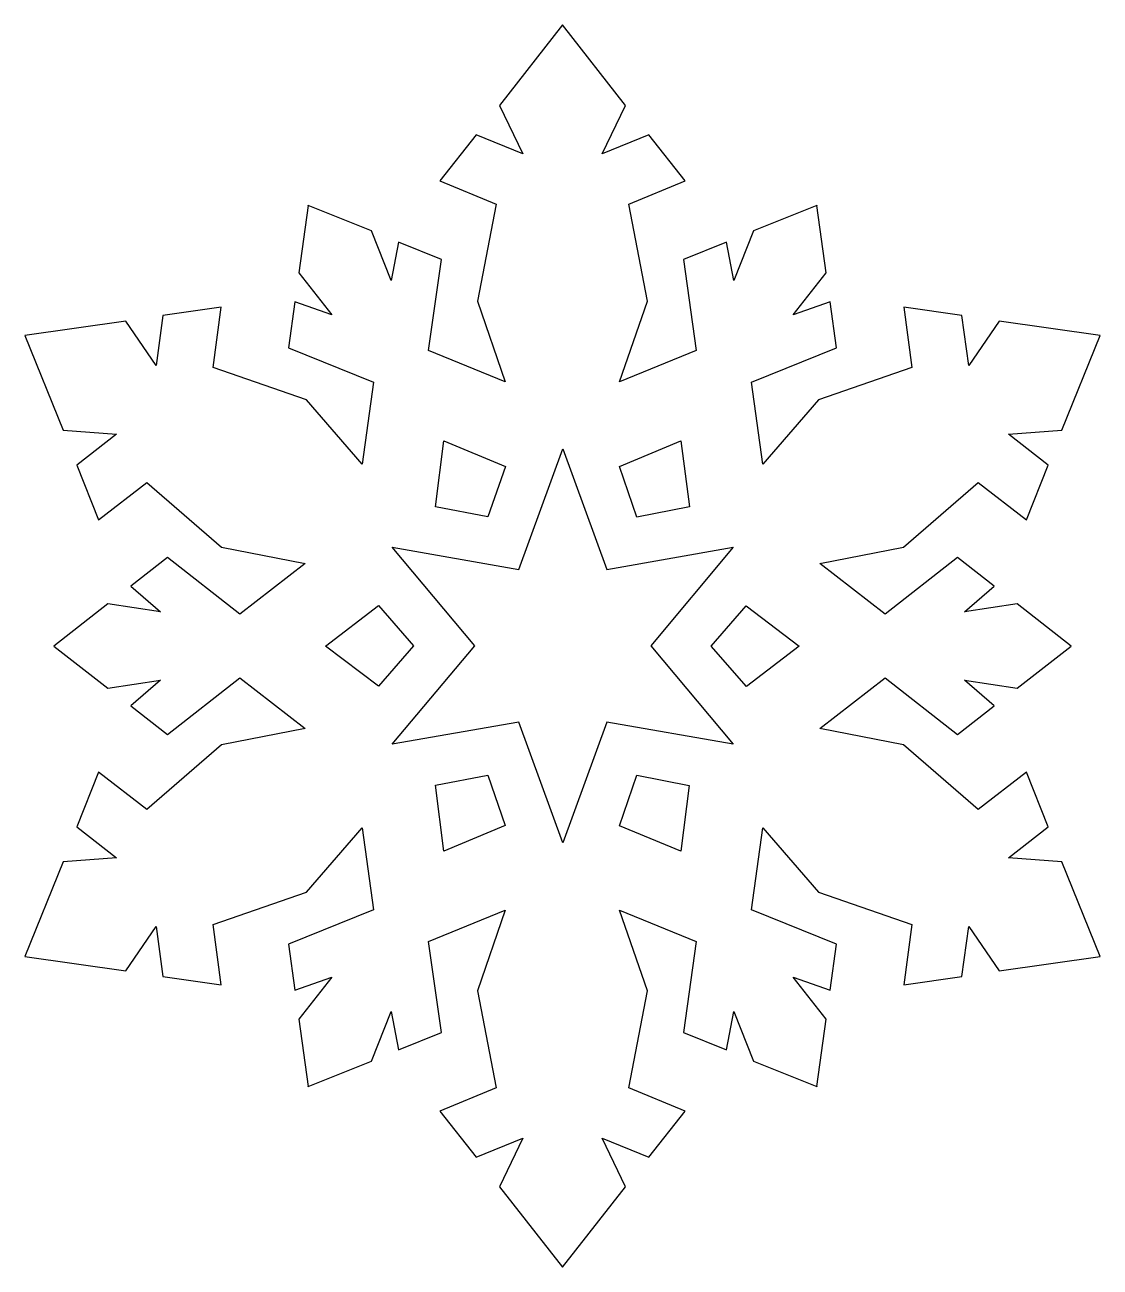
# Model space of a CAD drawing. Header units: centimetres. Extents: x -8.1 to 8.1, y -9.3 to 9.3.
import ezdxf

# ---------------------------------------------------------------- set-up
doc = ezdxf.new("R2010")
doc.units = ezdxf.units.CM
doc.header["$MEASUREMENT"] = 0
doc.layers.add('Camada 1', color=7, linetype='Continuous')

msp = doc.modelspace()

# ---------------------------------------------------------------- linework, layer by layer
at = {"layer": 'Camada 1'}
for points, knots in [([(8.05704, -4.65168), (8.05704, -4.65168), (6.5414, -4.86642), (6.5414, -4.86642), (6.5414, -4.86642), (6.5414, -4.86642), (6.0883, -4.20277), (6.0883, -4.20277), (6.0883, -4.20277), (6.0883, -4.20277), (5.98617, -4.94876), (5.98617, -4.94876), (5.98617, -4.94876), (5.98617, -4.94876), (5.11402, -5.07523), (5.11402, -5.07523), (5.11402, -5.07523), (5.11402, -5.07523), (5.23253, -4.17009), (5.23253, -4.17009), (5.23253, -4.17009), (5.23253, -4.17009), (3.83709, -3.68709), (3.83709, -3.68709), (3.83709, -3.68709), (3.83709, -3.68709), (2.99971, -2.72115), (2.99971, -2.72115), (2.99971, -2.72115), (2.99971, -2.72115), (2.82979, -3.9498), (2.82979, -3.9498), (2.82979, -3.9498), (2.82979, -3.9498), (4.10707, -4.46407), (4.10707, -4.46407), (4.10707, -4.46407), (4.10707, -4.46407), (4.01081, -5.15413), (4.01081, -5.15413), (4.01081, -5.15413), (4.01081, -5.15413), (3.45487, -4.96165), (3.45487, -4.96165), (3.45487, -4.96165), (3.45487, -4.96165), (3.95313, -5.5871), (3.95313, -5.5871), (3.95313, -5.5871), (3.95313, -5.5871), (3.81033, -6.59926), (3.81033, -6.59926), (3.81033, -6.59926), (3.81033, -6.59926), (3.81033, -6.60029), (3.81033, -6.60029), (3.81033, -6.60029), (3.81033, -6.60029), (3.81033, -6.60029), (3.81033, -6.60029), (3.81033, -6.60029), (3.81033, -6.60029), (3.81033, -6.60066), (3.81033, -6.60066), (3.81033, -6.60066), (3.81033, -6.60066), (3.80996, -6.59997), (3.80996, -6.59997), (3.80996, -6.59997), (3.80996, -6.59997), (2.86138, -6.21706), (2.86138, -6.21706), (2.86138, -6.21706), (2.86138, -6.21706), (2.56952, -5.47313), (2.56952, -5.47313), (2.56952, -5.47313), (2.56952, -5.47313), (2.45797, -6.05098), (2.45797, -6.05098), (2.45797, -6.05098), (2.45797, -6.05098), (1.81167, -5.78899), (1.81167, -5.78899), (1.81167, -5.78899), (1.81167, -5.78899), (2.00521, -4.42554), (2.00521, -4.42554), (2.00521, -4.42554), (2.00521, -4.42554), (0.85612, -3.95855), (0.85612, -3.95855), (0.85612, -3.95855), (0.85612, -3.95855), (1.27448, -5.16669), (1.27448, -5.16669), (1.27448, -5.16669), (1.27448, -5.16669), (0.99442, -6.61669), (0.99442, -6.61669), (0.99442, -6.61669), (0.99442, -6.61669), (1.83773, -6.96658), (1.83773, -6.96658), (1.83773, -6.96658), (1.83773, -6.96658), (1.29221, -7.65873), (1.29221, -7.65873), (1.29221, -7.65873), (1.29221, -7.65873), (0.59519, -7.37417), (0.59519, -7.37417), (0.59519, -7.37417), (0.59519, -7.37417), (0.94333, -8.09828), (0.94333, -8.09828), (0.94333, -8.09828), (0.94333, -8.09828), (-0.00002, -9.30364), (-0.00002, -9.30364), (-0.00002, -9.30364), (-0.00002, -9.30364), (-0.94339, -8.09828), (-0.94339, -8.09828), (-0.94339, -8.09828), (-0.94339, -8.09828), (-0.59591, -7.37417), (-0.59591, -7.37417), (-0.59591, -7.37417), (-0.59591, -7.37417), (-1.29258, -7.65873), (-1.29258, -7.65873), (-1.29258, -7.65873), (-1.29258, -7.65873), (-1.8381, -6.96658), (-1.8381, -6.96658), (-1.8381, -6.96658), (-1.8381, -6.96658), (-0.99516, -6.61669), (-0.99516, -6.61669), (-0.99516, -6.61669), (-0.99516, -6.61669), (-1.27485, -5.16669), (-1.27485, -5.16669), (-1.27485, -5.16669), (-1.27485, -5.16669), (-0.85683, -3.95855), (-0.85683, -3.95855), (-0.85683, -3.95855), (-0.85683, -3.95855), (-2.00557, -4.42554), (-2.00557, -4.42554), (-2.00557, -4.42554), (-2.00557, -4.42554), (-1.81203, -5.78899), (-1.81203, -5.78899), (-1.81203, -5.78899), (-1.81203, -5.78899), (-2.45833, -6.05098), (-2.45833, -6.05098), (-2.45833, -6.05098), (-2.45833, -6.05098), (-2.56953, -5.47313), (-2.56953, -5.47313), (-2.56953, -5.47313), (-2.56953, -5.47313), (-2.86211, -6.21706), (-2.86211, -6.21706), (-2.86211, -6.21706), (-2.86211, -6.21706), (-3.81001, -6.59997), (-3.81001, -6.59997), (-3.81001, -6.59997), (-3.81001, -6.59997), (-3.8107, -6.60066), (-3.8107, -6.60066), (-3.8107, -6.60066), (-3.8107, -6.60066), (-3.8107, -6.60029), (-3.8107, -6.60029), (-3.8107, -6.60029), (-3.8107, -6.60029), (-3.81103, -6.60028), (-3.81103, -6.60028), (-3.81103, -6.60028), (-3.81103, -6.60028), (-3.81069, -6.59925), (-3.81069, -6.59925), (-3.81069, -6.59925), (-3.81069, -6.59925), (-3.95314, -5.58709), (-3.95314, -5.58709), (-3.95314, -5.58709), (-3.95314, -5.58709), (-3.45556, -4.96164), (-3.45556, -4.96164), (-3.45556, -4.96164), (-3.45556, -4.96164), (-4.01116, -5.15412), (-4.01116, -5.15412), (-4.01116, -5.15412), (-4.01116, -5.15412), (-4.10776, -4.46406), (-4.10776, -4.46406), (-4.10776, -4.46406), (-4.10776, -4.46406), (-2.83011, -3.94979), (-2.83011, -3.94979), (-2.83011, -3.94979), (-2.83011, -3.94979), (-3.00003, -2.72114), (-3.00003, -2.72114), (-3.00003, -2.72114), (-3.00003, -2.72114), (-3.83744, -3.68708), (-3.83744, -3.68708), (-3.83744, -3.68708), (-3.83744, -3.68708), (-5.2332, -4.17008), (-5.2332, -4.17008), (-5.2332, -4.17008), (-5.2332, -4.17008), (-5.11438, -5.07522), (-5.11438, -5.07522), (-5.11438, -5.07522), (-5.11438, -5.07522), (-5.98687, -4.94875), (-5.98687, -4.94875), (-5.98687, -4.94875), (-5.98687, -4.94875), (-6.08868, -4.20307), (-6.08868, -4.20307), (-6.08868, -4.20307), (-6.08868, -4.20307), (-6.54144, -4.86638), (-6.54144, -4.86638), (-6.54144, -4.86638), (-6.54144, -4.86638), (-8.05704, -4.65168), (-8.05704, -4.65168), (-8.05704, -4.65168), (-8.05704, -4.65168), (-7.48477, -3.23195), (-7.48477, -3.23195), (-7.48477, -3.23195), (-7.48477, -3.23195), (-6.68422, -3.17149), (-6.68422, -3.17149), (-6.68422, -3.17149), (-6.68422, -3.17149), (-7.27908, -2.70971), (-7.27908, -2.70971), (-7.27908, -2.70971), (-7.27908, -2.70971), (-6.95245, -1.89141), (-6.95245, -1.89141), (-6.95245, -1.89141), (-6.95245, -1.89141), (-6.22762, -2.44666), (-6.22762, -2.44666), (-6.22762, -2.44666), (-6.22762, -2.44666), (-5.1119, -1.47966), (-5.1119, -1.47966), (-5.1119, -1.47966), (-5.1119, -1.47966), (-3.85685, -1.2378), (-3.85685, -1.2378), (-3.85685, -1.2378), (-3.85685, -1.2378), (-4.83565, -0.47617), (-4.83565, -0.47617), (-4.83565, -0.47617), (-4.83565, -0.47617), (-5.91938, -1.32503), (-5.91938, -1.32503), (-5.91938, -1.32503), (-5.91938, -1.32503), (-6.46942, -0.89693), (-6.46942, -0.89693), (-6.46942, -0.89693), (-6.46942, -0.89693), (-6.02466, -0.51125), (-6.02466, -0.51125), (-6.02466, -0.51125), (-6.02466, -0.51125), (-6.8155, -0.63007), (-6.8155, -0.63007), (-6.8155, -0.63007), (-6.8155, -0.63007), (-7.62092, -0.00047), (-7.62092, -0.00047), (-7.62092, -0.00047), (-7.62092, -0.00047), (-7.62161, -0.0001), (-7.62161, -0.0001), (-7.62161, -0.0001), (-7.62161, -0.0001), (-7.62161, -0.0001), (-7.62161, -0.0001), (-7.62161, -0.0001), (-7.62161, -0.0001), (-7.62161, -0.0001), (-7.62161, -0.0001), (-7.62161, -0.0001), (-7.62161, -0.0001), (-7.62093, -0.00012), (-7.62093, -0.00012), (-7.62093, -0.00012), (-7.62093, -0.00012), (-6.81551, 0.63017), (-6.81551, 0.63017), (-6.81551, 0.63017), (-6.81551, 0.63017), (-6.02467, 0.51098), (-6.02467, 0.51098), (-6.02467, 0.51098), (-6.02467, 0.51098), (-6.46943, 0.89703), (-6.46943, 0.89703), (-6.46943, 0.89703), (-6.46943, 0.89703), (-5.91904, 1.32544), (-5.91904, 1.32544), (-5.91904, 1.32544), (-5.91904, 1.32544), (-4.83562, 0.47589), (-4.83562, 0.47589), (-4.83562, 0.47589), (-4.83562, 0.47589), (-3.85682, 1.23755), (-3.85682, 1.23755), (-3.85682, 1.23755), (-3.85682, 1.23755), (-5.11187, 1.47972), (-5.11187, 1.47972), (-5.11187, 1.47972), (-5.11187, 1.47972), (-6.22759, 2.44638), (-6.22759, 2.44638), (-6.22759, 2.44638), (-6.22759, 2.44638), (-6.95242, 1.89147), (-6.95242, 1.89147), (-6.95242, 1.89147), (-6.95242, 1.89147), (-7.27906, 2.70937), (-7.27906, 2.70937), (-7.27906, 2.70937), (-7.27906, 2.70937), (-6.6842, 3.17149), (-6.6842, 3.17149), (-6.6842, 3.17149), (-6.6842, 3.17149), (-7.48475, 3.23195), (-7.48475, 3.23195), (-7.48475, 3.23195), (-7.48475, 3.23195), (-8.05704, 4.65136), (-8.05704, 4.65136), (-8.05704, 4.65136), (-8.05704, 4.65136), (-6.5414, 4.8661), (-6.5414, 4.8661), (-6.5414, 4.8661), (-6.5414, 4.8661), (-6.08864, 4.20279), (-6.08864, 4.20279), (-6.08864, 4.20279), (-6.08864, 4.20279), (-5.98683, 4.94878), (-5.98683, 4.94878), (-5.98683, 4.94878), (-5.98683, 4.94878), (-5.11434, 5.07525), (-5.11434, 5.07525), (-5.11434, 5.07525), (-5.11434, 5.07525), (-5.23316, 4.17011), (-5.23316, 4.17011), (-5.23316, 4.17011), (-5.23316, 4.17011), (-3.8374, 3.68714), (-3.8374, 3.68714), (-3.8374, 3.68714), (-3.8374, 3.68714), (-2.99999, 2.72117), (-2.99999, 2.72117), (-2.99999, 2.72117), (-2.99999, 2.72117), (-2.83007, 3.94947), (-2.83007, 3.94947), (-2.83007, 3.94947), (-2.83007, 3.94947), (-4.10772, 4.46371), (-4.10772, 4.46371), (-4.10772, 4.46371), (-4.10772, 4.46371), (-4.01112, 5.1538), (-4.01112, 5.1538), (-4.01112, 5.1538), (-4.01112, 5.1538), (-3.45552, 4.96129), (-3.45552, 4.96129), (-3.45552, 4.96129), (-3.45552, 4.96129), (-3.9531, 5.58708), (-3.9531, 5.58708), (-3.9531, 5.58708), (-3.9531, 5.58708), (-3.81065, 6.59961), (-3.81065, 6.59961), (-3.81065, 6.59961), (-3.81065, 6.59961), (-3.81099, 6.6003), (-3.81099, 6.6003), (-3.81099, 6.6003), (-3.81099, 6.6003), (-3.81066, 6.60031), (-3.81066, 6.60031), (-3.81066, 6.60031), (-3.81066, 6.60031), (-3.81066, 6.60031), (-3.81066, 6.60031), (-3.81066, 6.60031), (-3.81066, 6.60031), (-3.80997, 6.59962), (-3.80997, 6.59962), (-3.80997, 6.59962), (-3.80997, 6.59962), (-2.86207, 6.21706), (-2.86207, 6.21706), (-2.86207, 6.21706), (-2.86207, 6.21706), (-2.56949, 5.47313), (-2.56949, 5.47313), (-2.56949, 5.47313), (-2.56949, 5.47313), (-2.45829, 6.05061), (-2.45829, 6.05061), (-2.45829, 6.05061), (-2.45829, 6.05061), (-1.81199, 5.78862), (-1.81199, 5.78862), (-1.81199, 5.78862), (-1.81199, 5.78862), (-2.00553, 4.42551), (-2.00553, 4.42551), (-2.00553, 4.42551), (-2.00553, 4.42551), (-0.85679, 3.95852), (-0.85679, 3.95852), (-0.85679, 3.95852), (-0.85679, 3.95852), (-1.27481, 5.16632), (-1.27481, 5.16632), (-1.27481, 5.16632), (-1.27481, 5.16632), (-0.99512, 6.61663), (-0.99512, 6.61663), (-0.99512, 6.61663), (-0.99512, 6.61663), (-1.83809, 6.96652), (-1.83809, 6.96652), (-1.83809, 6.96652), (-1.83809, 6.96652), (-1.29257, 7.65833), (-1.29257, 7.65833), (-1.29257, 7.65833), (-1.29257, 7.65833), (-0.5959, 7.37374), (-0.5959, 7.37374), (-0.5959, 7.37374), (-0.5959, 7.37374), (-0.94337, 8.09788), (-0.94337, 8.09788), (-0.94337, 8.09788), (-0.94337, 8.09788), (0.00003, 9.30358), (0.00003, 9.30358), (0.00003, 9.30358), (0.00003, 9.30358), (0.94338, 8.09787), (0.94338, 8.09787), (0.94338, 8.09787), (0.94338, 8.09787), (0.59524, 7.37376), (0.59524, 7.37376), (0.59524, 7.37376), (0.59524, 7.37376), (1.29226, 7.65835), (1.29226, 7.65835), (1.29226, 7.65835), (1.29226, 7.65835), (1.83778, 6.96654), (1.83778, 6.96654), (1.83778, 6.96654), (1.83778, 6.96654), (0.99447, 6.61663), (0.99447, 6.61663), (0.99447, 6.61663), (0.99447, 6.61663), (1.27419, 5.16632), (1.27419, 5.16632), (1.27419, 5.16632), (1.27419, 5.16632), (0.85617, 3.95852), (0.85617, 3.95852), (0.85617, 3.95852), (0.85617, 3.95852), (2.00526, 4.42551), (2.00526, 4.42551), (2.00526, 4.42551), (2.00526, 4.42551), (1.81172, 5.78862), (1.81172, 5.78862), (1.81172, 5.78862), (1.81172, 5.78862), (2.45767, 6.05061), (2.45767, 6.05061), (2.45767, 6.05061), (2.45767, 6.05061), (2.56919, 5.47313), (2.56919, 5.47313), (2.56919, 5.47313), (2.56919, 5.47313), (2.86142, 6.21706), (2.86142, 6.21706), (2.86142, 6.21706), (2.86142, 6.21706), (3.80932, 6.59962), (3.80932, 6.59962), (3.80932, 6.59962), (3.80932, 6.59962), (3.80998, 6.60031), (3.80998, 6.60031), (3.80998, 6.60031), (3.80998, 6.60031), (3.81034, 6.60031), (3.81034, 6.60031), (3.81034, 6.60031), (3.81034, 6.60031), (3.81034, 6.60031), (3.81034, 6.60031), (3.81034, 6.60031), (3.81034, 6.60031), (3.81034, 6.59962), (3.81034, 6.59962), (3.81034, 6.59962), (3.81034, 6.59962), (3.95314, 5.58709), (3.95314, 5.58709), (3.95314, 5.58709), (3.95314, 5.58709), (3.45488, 4.9613), (3.45488, 4.9613), (3.45488, 4.9613), (3.45488, 4.9613), (4.01082, 5.15381), (4.01082, 5.15381), (4.01082, 5.15381), (4.01082, 5.15381), (4.10708, 4.46372), (4.10708, 4.46372), (4.10708, 4.46372), (4.10708, 4.46372), (2.82977, 3.94948), (2.82977, 3.94948), (2.82977, 3.94948), (2.82977, 3.94948), (2.99969, 2.72118), (2.99969, 2.72118), (2.99969, 2.72118), (2.99969, 2.72118), (3.83707, 3.68715), (3.83707, 3.68715), (3.83707, 3.68715), (3.83707, 3.68715), (5.23251, 4.17012), (5.23251, 4.17012), (5.23251, 4.17012), (5.23251, 4.17012), (5.114, 5.07526), (5.114, 5.07526), (5.114, 5.07526), (5.114, 5.07526), (5.98615, 4.94879), (5.98615, 4.94879), (5.98615, 4.94879), (5.98615, 4.94879), (6.08828, 4.2028), (6.08828, 4.2028), (6.08828, 4.2028), (6.08828, 4.2028), (6.54138, 4.86611), (6.54138, 4.86611), (6.54138, 4.86611), (6.54138, 4.86611), (8.05702, 4.65137), (8.05702, 4.65137), (8.05702, 4.65137), (8.05702, 4.65137), (7.48475, 3.23199), (7.48475, 3.23199), (7.48475, 3.23199), (7.48475, 3.23199), (6.68314, 3.17153), (6.68314, 3.17153), (6.68314, 3.17153), (6.68314, 3.17153), (7.27869, 2.70975), (7.27869, 2.70975), (7.27869, 2.70975), (7.27869, 2.70975), (6.95243, 1.89182), (6.95243, 1.89182), (6.95243, 1.89182), (6.95243, 1.89182), (6.2276, 2.44673), (6.2276, 2.44673), (6.2276, 2.44673), (6.2276, 2.44673), (5.11119, 1.47973), (5.11119, 1.47973), (5.11119, 1.47973), (5.11119, 1.47973), (3.85614, 1.23787), (3.85614, 1.23787), (3.85614, 1.23787), (3.85614, 1.23787), (4.83494, 0.47587), (4.83494, 0.47587), (4.83494, 0.47587), (4.83494, 0.47587), (5.91904, 1.32542), (5.91904, 1.32542), (5.91904, 1.32542), (5.91904, 1.32542), (6.46908, 0.89701), (6.46908, 0.89701), (6.46908, 0.89701), (6.46908, 0.89701), (6.02432, 0.51096), (6.02432, 0.51096), (6.02432, 0.51096), (6.02432, 0.51096), (6.81516, 0.6305), (6.81516, 0.6305), (6.81516, 0.6305), (6.81516, 0.6305), (7.62058, -0.00013), (7.62058, -0.00013), (7.62058, -0.00013), (7.62058, -0.00013), (7.62127, -0.00015), (7.62127, -0.00015), (7.62127, -0.00015), (7.62127, -0.00015), (7.62127, -0.00015), (7.62127, -0.00015), (7.62127, -0.00015), (7.62127, -0.00015), (7.62127, -0.00015), (7.62127, -0.00015), (7.62127, -0.00015), (7.62127, -0.00015), (7.62024, -0.00052), (7.62024, -0.00052), (7.62024, -0.00052), (7.62024, -0.00052), (6.81514, -0.63012), (6.81514, -0.63012), (6.81514, -0.63012), (6.81514, -0.63012), (6.0243, -0.5113), (6.0243, -0.5113), (6.0243, -0.5113), (6.0243, -0.5113), (6.46906, -0.89698), (6.46906, -0.89698), (6.46906, -0.89698), (6.46906, -0.89698), (5.91902, -1.32508), (5.91902, -1.32508), (5.91902, -1.32508), (5.91902, -1.32508), (4.83492, -0.47622), (4.83492, -0.47622), (4.83492, -0.47622), (4.83492, -0.47622), (3.85612, -1.23785), (3.85612, -1.23785), (3.85612, -1.23785), (3.85612, -1.23785), (5.11117, -1.47971), (5.11117, -1.47971), (5.11117, -1.47971), (5.11117, -1.47971), (6.22758, -2.44671), (6.22758, -2.44671), (6.22758, -2.44671), (6.22758, -2.44671), (6.95241, -1.89146), (6.95241, -1.89146), (6.95241, -1.89146), (6.95241, -1.89146), (7.27867, -2.70976), (7.27867, -2.70976), (7.27867, -2.70976), (7.27867, -2.70976), (6.68346, -3.17154), (6.68346, -3.17154), (6.68346, -3.17154), (6.68346, -3.17154), (7.48472, -3.232), (7.48472, -3.232), (7.48472, -3.232), (7.48472, -3.232), (8.05704, -4.65168), (8.05704, -4.65168)], [0, 0, 0, 0, 0.00552486, 0.00552486, 0.00552486, 0.00552486, 0.01104972, 0.01104972, 0.01104972, 0.01104972, 0.01657459, 0.01657459, 0.01657459, 0.01657459, 0.02209945, 0.02209945, 0.02209945, 0.02209945, 0.02762431, 0.02762431, 0.02762431, 0.02762431, 0.03314917, 0.03314917, 0.03314917, 0.03314917, 0.03867403, 0.03867403, 0.03867403, 0.03867403, 0.0441989, 0.0441989, 0.0441989, 0.0441989, 0.04972376, 0.04972376, 0.04972376, 0.04972376, 0.05524862, 0.05524862, 0.05524862, 0.05524862, 0.06077348, 0.06077348, 0.06077348, 0.06077348, 0.06629834, 0.06629834, 0.06629834, 0.06629834, 0.0718232, 0.0718232, 0.0718232, 0.0718232, 0.07734807, 0.07734807, 0.07734807, 0.07734807, 0.08287293, 0.08287293, 0.08287293, 0.08287293, 0.08839779, 0.08839779, 0.08839779, 0.08839779, 0.09392265, 0.09392265, 0.09392265, 0.09392265, 0.09944751, 0.09944751, 0.09944751, 0.09944751, 0.10497238, 0.10497238, 0.10497238, 0.10497238, 0.11049724, 0.11049724, 0.11049724, 0.11049724, 0.1160221, 0.1160221, 0.1160221, 0.1160221, 0.12154696, 0.12154696, 0.12154696, 0.12154696, 0.12707182, 0.12707182, 0.12707182, 0.12707182, 0.13259669, 0.13259669, 0.13259669, 0.13259669, 0.13812155, 0.13812155, 0.13812155, 0.13812155, 0.14364641, 0.14364641, 0.14364641, 0.14364641, 0.14917127, 0.14917127, 0.14917127, 0.14917127, 0.15469613, 0.15469613, 0.15469613, 0.15469613, 0.16022099, 0.16022099, 0.16022099, 0.16022099, 0.16574586, 0.16574586, 0.16574586, 0.16574586, 0.17127072, 0.17127072, 0.17127072, 0.17127072, 0.17679558, 0.17679558, 0.17679558, 0.17679558, 0.18232044, 0.18232044, 0.18232044, 0.18232044, 0.1878453, 0.1878453, 0.1878453, 0.1878453, 0.19337017, 0.19337017, 0.19337017, 0.19337017, 0.19889503, 0.19889503, 0.19889503, 0.19889503, 0.20441989, 0.20441989, 0.20441989, 0.20441989, 0.20994475, 0.20994475, 0.20994475, 0.20994475, 0.21546961, 0.21546961, 0.21546961, 0.21546961, 0.22099448, 0.22099448, 0.22099448, 0.22099448, 0.22651934, 0.22651934, 0.22651934, 0.22651934, 0.2320442, 0.2320442, 0.2320442, 0.2320442, 0.23756906, 0.23756906, 0.23756906, 0.23756906, 0.24309392, 0.24309392, 0.24309392, 0.24309392, 0.24861878, 0.24861878, 0.24861878, 0.24861878, 0.25414365, 0.25414365, 0.25414365, 0.25414365, 0.25966851, 0.25966851, 0.25966851, 0.25966851, 0.26519337, 0.26519337, 0.26519337, 0.26519337, 0.27071823, 0.27071823, 0.27071823, 0.27071823, 0.27624309, 0.27624309, 0.27624309, 0.27624309, 0.28176796, 0.28176796, 0.28176796, 0.28176796, 0.28729282, 0.28729282, 0.28729282, 0.28729282, 0.29281768, 0.29281768, 0.29281768, 0.29281768, 0.29834254, 0.29834254, 0.29834254, 0.29834254, 0.3038674, 0.3038674, 0.3038674, 0.3038674, 0.30939227, 0.30939227, 0.30939227, 0.30939227, 0.31491713, 0.31491713, 0.31491713, 0.31491713, 0.32044199, 0.32044199, 0.32044199, 0.32044199, 0.32596685, 0.32596685, 0.32596685, 0.32596685, 0.33149171, 0.33149171, 0.33149171, 0.33149171, 0.33701657, 0.33701657, 0.33701657, 0.33701657, 0.34254144, 0.34254144, 0.34254144, 0.34254144, 0.3480663, 0.3480663, 0.3480663, 0.3480663, 0.35359116, 0.35359116, 0.35359116, 0.35359116, 0.35911602, 0.35911602, 0.35911602, 0.35911602, 0.36464088, 0.36464088, 0.36464088, 0.36464088, 0.37016575, 0.37016575, 0.37016575, 0.37016575, 0.37569061, 0.37569061, 0.37569061, 0.37569061, 0.38121547, 0.38121547, 0.38121547, 0.38121547, 0.38674033, 0.38674033, 0.38674033, 0.38674033, 0.39226519, 0.39226519, 0.39226519, 0.39226519, 0.39779006, 0.39779006, 0.39779006, 0.39779006, 0.40331492, 0.40331492, 0.40331492, 0.40331492, 0.40883978, 0.40883978, 0.40883978, 0.40883978, 0.41436464, 0.41436464, 0.41436464, 0.41436464, 0.4198895, 0.4198895, 0.4198895, 0.4198895, 0.42541436, 0.42541436, 0.42541436, 0.42541436, 0.43093923, 0.43093923, 0.43093923, 0.43093923, 0.43646409, 0.43646409, 0.43646409, 0.43646409, 0.44198895, 0.44198895, 0.44198895, 0.44198895, 0.44751381, 0.44751381, 0.44751381, 0.44751381, 0.45303867, 0.45303867, 0.45303867, 0.45303867, 0.45856354, 0.45856354, 0.45856354, 0.45856354, 0.4640884, 0.4640884, 0.4640884, 0.4640884, 0.46961326, 0.46961326, 0.46961326, 0.46961326, 0.47513812, 0.47513812, 0.47513812, 0.47513812, 0.48066298, 0.48066298, 0.48066298, 0.48066298, 0.48618785, 0.48618785, 0.48618785, 0.48618785, 0.49171271, 0.49171271, 0.49171271, 0.49171271, 0.49723757, 0.49723757, 0.49723757, 0.49723757, 0.50276243, 0.50276243, 0.50276243, 0.50276243, 0.50828729, 0.50828729, 0.50828729, 0.50828729, 0.51381215, 0.51381215, 0.51381215, 0.51381215, 0.51933702, 0.51933702, 0.51933702, 0.51933702, 0.52486188, 0.52486188, 0.52486188, 0.52486188, 0.53038674, 0.53038674, 0.53038674, 0.53038674, 0.5359116, 0.5359116, 0.5359116, 0.5359116, 0.54143646, 0.54143646, 0.54143646, 0.54143646, 0.54696133, 0.54696133, 0.54696133, 0.54696133, 0.55248619, 0.55248619, 0.55248619, 0.55248619, 0.55801105, 0.55801105, 0.55801105, 0.55801105, 0.56353591, 0.56353591, 0.56353591, 0.56353591, 0.56906077, 0.56906077, 0.56906077, 0.56906077, 0.57458564, 0.57458564, 0.57458564, 0.57458564, 0.5801105, 0.5801105, 0.5801105, 0.5801105, 0.58563536, 0.58563536, 0.58563536, 0.58563536, 0.59116022, 0.59116022, 0.59116022, 0.59116022, 0.59668508, 0.59668508, 0.59668508, 0.59668508, 0.60220994, 0.60220994, 0.60220994, 0.60220994, 0.60773481, 0.60773481, 0.60773481, 0.60773481, 0.61325967, 0.61325967, 0.61325967, 0.61325967, 0.61878453, 0.61878453, 0.61878453, 0.61878453, 0.62430939, 0.62430939, 0.62430939, 0.62430939, 0.62983425, 0.62983425, 0.62983425, 0.62983425, 0.63535912, 0.63535912, 0.63535912, 0.63535912, 0.64088398, 0.64088398, 0.64088398, 0.64088398, 0.64640884, 0.64640884, 0.64640884, 0.64640884, 0.6519337, 0.6519337, 0.6519337, 0.6519337, 0.65745856, 0.65745856, 0.65745856, 0.65745856, 0.66298343, 0.66298343, 0.66298343, 0.66298343, 0.66850829, 0.66850829, 0.66850829, 0.66850829, 0.67403315, 0.67403315, 0.67403315, 0.67403315, 0.67955801, 0.67955801, 0.67955801, 0.67955801, 0.68508287, 0.68508287, 0.68508287, 0.68508287, 0.69060773, 0.69060773, 0.69060773, 0.69060773, 0.6961326, 0.6961326, 0.6961326, 0.6961326, 0.70165746, 0.70165746, 0.70165746, 0.70165746, 0.70718232, 0.70718232, 0.70718232, 0.70718232, 0.71270718, 0.71270718, 0.71270718, 0.71270718, 0.71823204, 0.71823204, 0.71823204, 0.71823204, 0.72375691, 0.72375691, 0.72375691, 0.72375691, 0.72928177, 0.72928177, 0.72928177, 0.72928177, 0.73480663, 0.73480663, 0.73480663, 0.73480663, 0.74033149, 0.74033149, 0.74033149, 0.74033149, 0.74585635, 0.74585635, 0.74585635, 0.74585635, 0.75138122, 0.75138122, 0.75138122, 0.75138122, 0.75690608, 0.75690608, 0.75690608, 0.75690608, 0.76243094, 0.76243094, 0.76243094, 0.76243094, 0.7679558, 0.7679558, 0.7679558, 0.7679558, 0.77348066, 0.77348066, 0.77348066, 0.77348066, 0.77900552, 0.77900552, 0.77900552, 0.77900552, 0.78453039, 0.78453039, 0.78453039, 0.78453039, 0.79005525, 0.79005525, 0.79005525, 0.79005525, 0.79558011, 0.79558011, 0.79558011, 0.79558011, 0.80110497, 0.80110497, 0.80110497, 0.80110497, 0.80662983, 0.80662983, 0.80662983, 0.80662983, 0.8121547, 0.8121547, 0.8121547, 0.8121547, 0.81767956, 0.81767956, 0.81767956, 0.81767956, 0.82320442, 0.82320442, 0.82320442, 0.82320442, 0.82872928, 0.82872928, 0.82872928, 0.82872928, 0.83425414, 0.83425414, 0.83425414, 0.83425414, 0.83977901, 0.83977901, 0.83977901, 0.83977901, 0.84530387, 0.84530387, 0.84530387, 0.84530387, 0.85082873, 0.85082873, 0.85082873, 0.85082873, 0.85635359, 0.85635359, 0.85635359, 0.85635359, 0.86187845, 0.86187845, 0.86187845, 0.86187845, 0.86740331, 0.86740331, 0.86740331, 0.86740331, 0.87292818, 0.87292818, 0.87292818, 0.87292818, 0.87845304, 0.87845304, 0.87845304, 0.87845304, 0.8839779, 0.8839779, 0.8839779, 0.8839779, 0.88950276, 0.88950276, 0.88950276, 0.88950276, 0.89502762, 0.89502762, 0.89502762, 0.89502762, 0.90055249, 0.90055249, 0.90055249, 0.90055249, 0.90607735, 0.90607735, 0.90607735, 0.90607735, 0.91160221, 0.91160221, 0.91160221, 0.91160221, 0.91712707, 0.91712707, 0.91712707, 0.91712707, 0.92265193, 0.92265193, 0.92265193, 0.92265193, 0.9281768, 0.9281768, 0.9281768, 0.9281768, 0.93370166, 0.93370166, 0.93370166, 0.93370166, 0.93922652, 0.93922652, 0.93922652, 0.93922652, 0.94475138, 0.94475138, 0.94475138, 0.94475138, 0.95027624, 0.95027624, 0.95027624, 0.95027624, 0.9558011, 0.9558011, 0.9558011, 0.9558011, 0.96132597, 0.96132597, 0.96132597, 0.96132597, 0.96685083, 0.96685083, 0.96685083, 0.96685083, 0.97237569, 0.97237569, 0.97237569, 0.97237569, 0.97790055, 0.97790055, 0.97790055, 0.97790055, 0.98342541, 0.98342541, 0.98342541, 0.98342541, 0.98895028, 0.98895028, 0.98895028, 0.98895028, 1, 1, 1, 1]), ([(-1.11641, 1.93279), (-1.11641, 1.93279), (-0.85651, 2.69024), (-0.85651, 2.69024), (-0.85651, 2.69024), (-0.85651, 2.69024), (-1.77591, 3.07315), (-1.77591, 3.07315), (-1.77591, 3.07315), (-1.77591, 3.07315), (-1.90238, 2.08565), (-1.90238, 2.08565), (-1.90238, 2.08565), (-1.90238, 2.08565), (-1.11641, 1.93279), (-1.11641, 1.93279)], [0, 0, 0, 0, 0.2, 0.2, 0.2, 0.2, 0.4, 0.4, 0.4, 0.4, 0.6, 0.6, 0.6, 0.6, 1, 1, 1, 1]), ([(1.11572, 1.9307), (1.11572, 1.9307), (1.90135, 2.08463), (1.90135, 2.08463), (1.90135, 2.08463), (1.90135, 2.08463), (1.77348, 3.07245), (1.77348, 3.07245), (1.77348, 3.07245), (1.77348, 3.07245), (0.85477, 2.68817), (0.85477, 2.68817), (0.85477, 2.68817), (0.85477, 2.68817), (1.11572, 1.9307), (1.11572, 1.9307)], [0, 0, 0, 0, 0.2, 0.2, 0.2, 0.2, 0.4, 0.4, 0.4, 0.4, 0.6, 0.6, 0.6, 0.6, 1, 1, 1, 1]), ([(0.66334, -1.13952), (0.66334, -1.13952), (2.55945, -1.47274), (2.55945, -1.47274), (2.55945, -1.47274), (2.55945, -1.47274), (1.32247, 0.00295), (1.32247, 0.00295), (1.32247, 0.00295), (1.32247, 0.00295), (2.55945, 1.47829), (2.55945, 1.47829), (2.55945, 1.47829), (2.55945, 1.47829), (0.66334, 1.14473), (0.66334, 1.14473), (0.66334, 1.14473), (0.66334, 1.14473), (0.00384, 2.95363), (0.00384, 2.95363), (0.00384, 2.95363), (0.00384, 2.95363), (-0.65566, 1.14473), (-0.65566, 1.14473), (-0.65566, 1.14473), (-0.65566, 1.14473), (-2.55143, 1.47795), (-2.55143, 1.47795), (-2.55143, 1.47795), (-2.55143, 1.47795), (-1.31482, 0.00298), (-1.31482, 0.00298), (-1.31482, 0.00298), (-1.31482, 0.00298), (-2.55143, -1.47271), (-2.55143, -1.47271), (-2.55143, -1.47271), (-2.55143, -1.47271), (-0.65532, -1.13952), (-0.65532, -1.13952), (-0.65532, -1.13952), (-0.65532, -1.13952), (0.00384, -2.94805), (0.00384, -2.94805), (0.00384, -2.94805), (0.00384, -2.94805), (0.66334, -1.13952), (0.66334, -1.13952)], [0, 0, 0, 0, 0.07692308, 0.07692308, 0.07692308, 0.07692308, 0.15384615, 0.15384615, 0.15384615, 0.15384615, 0.23076923, 0.23076923, 0.23076923, 0.23076923, 0.30769231, 0.30769231, 0.30769231, 0.30769231, 0.38461538, 0.38461538, 0.38461538, 0.38461538, 0.46153846, 0.46153846, 0.46153846, 0.46153846, 0.53846154, 0.53846154, 0.53846154, 0.53846154, 0.61538462, 0.61538462, 0.61538462, 0.61538462, 0.69230769, 0.69230769, 0.69230769, 0.69230769, 0.76923077, 0.76923077, 0.76923077, 0.76923077, 0.84615385, 0.84615385, 0.84615385, 0.84615385, 1, 1, 1, 1]), ([(-2.23385, 0.00086), (-2.23385, 0.00086), (-2.75958, 0.60443), (-2.75958, 0.60443), (-2.75958, 0.60443), (-2.75958, 0.60443), (-3.55076, -0.00017), (-3.55076, -0.00017), (-3.55076, -0.00017), (-3.55076, -0.00017), (-2.75889, -0.60406), (-2.75889, -0.60406), (-2.75889, -0.60406), (-2.75889, -0.60406), (-2.23385, 0.00086), (-2.23385, 0.00086)], [0, 0, 0, 0, 0.2, 0.2, 0.2, 0.2, 0.4, 0.4, 0.4, 0.4, 0.6, 0.6, 0.6, 0.6, 1, 1, 1, 1]), ([(2.23007, -0.00258), (2.23007, -0.00258), (2.75611, -0.60684), (2.75611, -0.60684), (2.75611, -0.60684), (2.75611, -0.60684), (3.54695, -0.00192), (3.54695, -0.00192), (3.54695, -0.00192), (3.54695, -0.00192), (2.75476, 0.60199), (2.75476, 0.60199), (2.75476, 0.60199), (2.75476, 0.60199), (2.23007, -0.00258), (2.23007, -0.00258)], [0, 0, 0, 0, 0.2, 0.2, 0.2, 0.2, 0.4, 0.4, 0.4, 0.4, 0.6, 0.6, 0.6, 0.6, 1, 1, 1, 1]), ([(-1.11916, -1.93311), (-1.11916, -1.93311), (-1.90516, -2.0867), (-1.90516, -2.0867), (-1.90516, -2.0867), (-1.90516, -2.0867), (-1.77694, -3.0742), (-1.77694, -3.0742), (-1.77694, -3.0742), (-1.77694, -3.0742), (-0.85823, -2.68989), (-0.85823, -2.68989), (-0.85823, -2.68989), (-0.85823, -2.68989), (-1.11916, -1.93311), (-1.11916, -1.93311)], [0, 0, 0, 0, 0.2, 0.2, 0.2, 0.2, 0.4, 0.4, 0.4, 0.4, 0.6, 0.6, 0.6, 0.6, 1, 1, 1, 1]), ([(1.1126, -1.93486), (1.1126, -1.93486), (0.8527, -2.69199), (0.8527, -2.69199), (0.8527, -2.69199), (0.8527, -2.69199), (1.77207, -3.07492), (1.77207, -3.07492), (1.77207, -3.07492), (1.77207, -3.07492), (1.89891, -2.08707), (1.89891, -2.08707), (1.89891, -2.08707), (1.89891, -2.08707), (1.1126, -1.93486), (1.1126, -1.93486)], [0, 0, 0, 0, 0.2, 0.2, 0.2, 0.2, 0.4, 0.4, 0.4, 0.4, 0.6, 0.6, 0.6, 0.6, 1, 1, 1, 1])]:
    msp.add_open_spline(points, degree=3, knots=knots, dxfattribs=at)

doc.saveas('drawing.dxf')
